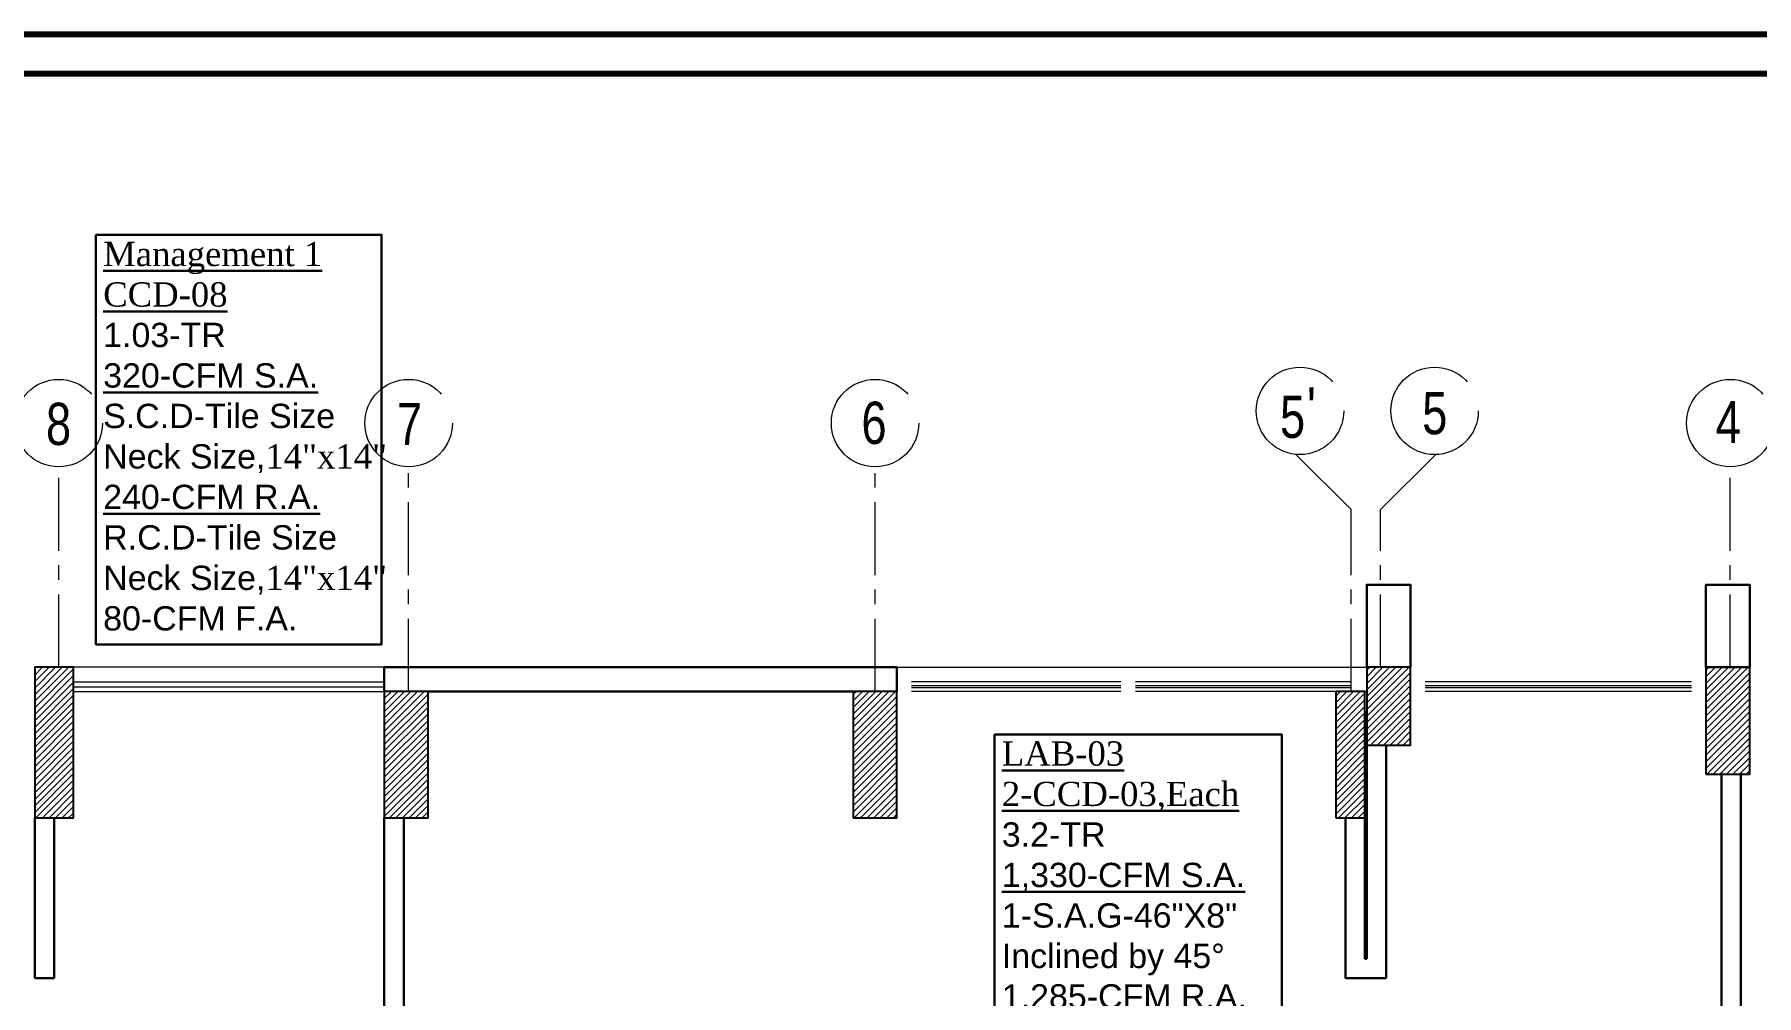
# Model space of a CAD drawing. Extents: x 847 to 949, y 444 to 823.
# Drawn here: x 884.35 to 902.07, y 656.77 to 666.67 of the extents above; entities that cross this region are included whole.
import ezdxf

# ---------------------------------------------------------------- set-up
doc = ezdxf.new("R2010")
doc.units = 0
doc.header["$MEASUREMENT"] = 0
doc.linetypes.add('CENTERX2', pattern=[4, 2.5, -0.5, 0.5, -0.5])
for name, color, linetype, lineweight in [('AC-TEXT', 15, 'CONTINUOUS', 30), ('axis', 1, 'CENTERX2', 5), ('Column', 6, 'CONTINUOUS', 25), ('Elevation', 150, 'CONTINUOUS', 18), ('hatch', 252, 'CONTINUOUS', 9), ('txt in circle', 11, 'CONTINUOUS', 13), ('UG-BORDER', 20, 'CONTINUOUS', 80), ('Wall', 5, 'CONTINUOUS', 30), ('WINDOW', 4, 'CONTINUOUS', 5)]:
    doc.layers.add(name, color=color, linetype=linetype, lineweight=lineweight)
doc.styles.add('AC', font='romans.shx', dxfattribs={"height": 0.2})
doc.styles.add('SOSA2', font='SOSA.shx', dxfattribs={"width": 0.8})
pattern_1 = [(45, (1093.753867, 322.7792), (-0.0336759605, 0.0336759605), [])]

# ---------------------------------------------------------------- blocks, each defined once
blk = doc.blocks.new('A$C11ED6BD5')
at = {"layer": 'axis', "color": 0, "ltscale": 2}
for p, q in [((-17.35, 23.823), (-17.921, 24.39)), ((-17.05, 23.823), (-16.479, 24.39))]:
    blk.add_line(p, q, dxfattribs=at)
at = {"layer": 'axis', "color": 0, "ltscale": 0.3}
for p, q in [((-30.65, 22.2), (-30.65, 24.264)), ((-27.05, 21.95), (-27.05, 24.264)), ((-22.25, 21.95), (-22.25, 24.264)), ((-13.45, 22.2), (-13.45, 24.264)), ((-17.35, 21.95), (-17.35, 23.823)), ((-17.05, 22.2), (-17.05, 23.823))]:
    blk.add_line(p, q, dxfattribs=at)
at = {"layer": 'axis', "color": 0}
for centre in [(-30.65, 24.714), (-27.05, 24.714), (-22.25, 24.714), (-17.878, 24.84), (-16.493, 24.84), (-13.45, 24.714)]:
    blk.add_circle(centre, 0.45, dxfattribs=at)
at = {"layer": 'txt in circle', "color": 0, "ltscale": 0.01, "attachment_point": 5, "style": 'SOSA2'}
for s, insert, char_height in [('5', (-17.954, 24.776), 0.435), ("{\\fArial|b0|i0|c0|p34;'}", (-17.76, 24.866), 0.43546), ('5', (-16.491, 24.814), 0.435), ('8', (-30.652, 24.703), 0.435), ('7', (-27.041, 24.705), 0.435), ('6', (-22.261, 24.714), 0.435), ('4', (-13.471, 24.725), 0.435)]:
    blk.add_mtext(s, dxfattribs=dict(at, insert=insert, char_height=char_height))

msp = doc.modelspace()

# ---------------------------------------------------------------- hatches: boundary and pattern name
at = {"layer": 'hatch'}
h = msp.add_hatch(dxfattribs=at)
h.set_pattern_fill('ANSI31', color=252, scale=0.015, style=0)
h.set_pattern_definition(pattern_1)
h.paths.add_polyline_path([(884.35, 658.601), (884.75, 658.601), (884.75, 660.151), (884.35, 660.151)])
h = msp.add_hatch(dxfattribs=at)
h.set_pattern_fill('ANSI31', color=252, scale=0.015, style=0)
h.set_pattern_definition([(45, (1090.263853, 321.729126), (-0.0336759605, 0.0336759605), [])])
h.paths.add_polyline_path([(898.057, 659.351), (898.507, 659.351), (898.507, 660.151), (898.057, 660.151)])
h = msp.add_hatch(dxfattribs=at)
h.set_pattern_fill('ANSI31', color=252, scale=0.015, style=0)
h.set_pattern_definition([(45, (1093.753867, 321.729126), (-0.0336759605, 0.0336759605), [])])
h.paths.add_polyline_path([(901.547, 659.051), (901.997, 659.051), (901.997, 660.151), (901.547, 660.151)])
h = msp.add_hatch(dxfattribs=at)
h.set_pattern_fill('ANSI31', color=252, scale=0.015, style=0)
h.set_pattern_definition(pattern_1)
h.paths.add_polyline_path([(887.947, 658.601), (888.397, 658.601), (888.397, 659.901), (887.947, 659.901)])
h = msp.add_hatch(dxfattribs=at)
h.set_pattern_fill('ANSI31', color=252, scale=0.015, style=0)
h.set_pattern_definition(pattern_1)
h.paths.add_polyline_path([(892.772, 658.601), (893.222, 658.601), (893.222, 659.901), (892.772, 659.901)])
h = msp.add_hatch(dxfattribs=at)
h.set_pattern_fill('ANSI31', color=252, scale=0.015, style=0)
h.set_pattern_definition(pattern_1)
h.paths.add_polyline_path([(897.737, 658.601), (898.037, 658.601), (898.037, 659.901), (897.737, 659.901)])

# ---------------------------------------------------------------- linework, layer by layer
at = {"layer": 'AC-TEXT', "color": 7, "linetype": 'Continuous'}
for points in [[(884.979, 664.603), (887.919, 664.603), (887.919, 660.386), (884.979, 660.386)], [(894.226, 659.461), (897.181, 659.461), (897.181, 655.294), (894.226, 655.294)]]:
    msp.add_lwpolyline(points, close=True, dxfattribs=at)
at = {"layer": 'Column', "color": 252}
for points in [[(884.35, 658.601), (884.75, 658.601), (884.75, 660.151), (884.35, 660.151)], [(898.057, 659.351), (898.507, 659.351), (898.507, 660.151), (898.057, 660.151)], [(901.547, 659.051), (901.997, 659.051), (901.997, 660.151), (901.547, 660.151)], [(887.947, 658.601), (888.397, 658.601), (888.397, 659.901), (887.947, 659.901)], [(892.772, 658.601), (893.222, 658.601), (893.222, 659.901), (892.772, 659.901)], [(897.737, 658.601), (898.037, 658.601), (898.037, 659.901), (897.737, 659.901)], [(897.737, 658.601), (898.037, 658.601), (898.037, 659.901), (897.737, 659.901)]]:
    msp.add_lwpolyline(points, close=True, dxfattribs=at)
at = {"layer": 'Elevation', "color": 252, "linetype": 'Continuous'}
msp.add_line((887.947, 660.151), (884.75, 660.151), dxfattribs=at)
at = {"layer": 'Elevation', "color": 252}
msp.add_line((893.222, 660.151), (898.057, 660.151), dxfattribs=at)
at = {"layer": 'UG-BORDER', "color": 7}
for p, q in [((943.351, 666.666), (847.351, 666.666)), ((942.947, 666.261), (847.755, 666.261))]:
    msp.add_line(p, q, dxfattribs=at)
at = {"layer": 'Wall', "color": 252, "linetype": 'Continuous'}
for p, q in [((887.947, 660.151), (893.222, 660.151)), ((887.947, 659.901), (887.947, 660.151)), ((893.222, 660.151), (893.222, 659.901)), ((888.397, 659.901), (892.772, 659.901)), ((898.057, 659.701), (898.057, 657.151)), ((898.257, 659.351), (898.257, 656.951)), ((901.707, 655.851), (901.707, 659.068)), ((901.907, 653.901), (901.907, 659.066)), ((897.837, 658.601), (897.837, 656.951)), ((898.057, 657.151), (898.037, 657.151)), ((884.55, 656.951), (884.35, 656.951)), ((898.257, 656.951), (897.837, 656.951))]:
    msp.add_line(p, q, dxfattribs=at)
for points in [[(898.507, 660.151), (898.507, 660.151), (898.507, 661.001), (898.057, 661.001), (898.057, 660.151)], [(884.35, 656.951), (884.35, 658.601)], [(884.55, 656.951), (884.55, 658.601)], [(887.947, 655.851), (887.947, 658.601)], [(888.147, 651.701), (888.147, 658.601)], [(898.037, 657.151), (898.037, 658.601)]]:
    msp.add_lwpolyline(points, dxfattribs=at)
msp.add_lwpolyline([(901.547, 660.151), (901.997, 660.151), (901.997, 661.001), (901.547, 661.001)], close=True, dxfattribs=at)
at = {"layer": 'WINDOW', "color": 252}
for p, q in [((884.75, 660.001), (887.947, 660.001)), ((884.75, 659.951), (887.947, 659.951)), ((884.75, 659.901), (887.947, 659.901))]:
    msp.add_line(p, q, dxfattribs=at)
at = {"layer": 'WINDOW', "color": 252, "linetype": 'Continuous'}
for p, q in [((895.527, 660.001), (893.372, 660.001)), ((895.527, 659.961), (893.372, 659.961)), ((895.527, 659.941), (893.372, 659.941)), ((897.897, 660.001), (895.677, 660.001)), ((897.897, 659.961), (895.677, 659.961)), ((897.897, 659.941), (895.677, 659.941)), ((901.397, 660.001), (898.657, 660.001)), ((901.397, 659.961), (898.657, 659.961)), ((901.397, 659.941), (898.657, 659.941)), ((895.527, 659.901), (893.372, 659.901)), ((895.527, 659.901), (895.422, 659.901)), ((897.897, 659.901), (895.677, 659.901)), ((898.057, 659.901), (897.547, 659.901)), ((901.397, 659.901), (898.657, 659.901))]:
    msp.add_line(p, q, dxfattribs=at)

# ---------------------------------------------------------------- block references
at = {"layer": 'axis', "color": 252}
msp.add_blockref('A$C11ED6BD5', (915.247, 637.951), dxfattribs=at)

# ---------------------------------------------------------------- texts
at = {"layer": 'AC-TEXT', "color": 7, "linetype": 'Continuous', "char_height": 0.25, "width": 6.18694, "attachment_point": 1, "style": 'AC'}
for s, insert in [('\\A1;{\\fTimes New Roman|b0|i0|c0|p18;\\L\\C85;Management 1  \\PCCD-08\\P\\fArial|b0|i0|c0|p34;\\l\\C34;1.03-TR \\P\\pt0;\\L320-CFM S.A.\\l \\P\\ptz;S.C.D-Tile Size\\PNeck Size,\\fTimes New Roman|b0|i0|c0|p18;14"x14"\\P\\pt0;\\fArial|b0|i0|c0|p34;\\L240-CFM R.A.\\l \\P\\ptz;R.C.D-Tile Size\\PNeck Size,\\fTimes New Roman|b0|i0|c0|p18;14"x14"\\P\\fArial|b0|i0|c0|p34;80-CFM F.A.\\P\\P\\fTimes New Roman|b0|i0|c0|p18;  }', (885.054, 664.531)), ('\\A1;{\\fTimes New Roman|b0|i0|c0|p18;\\L\\C85;LAB-03\\P2-CCD-03,Each\\P\\fArial|b0|i0|c0|p34;\\l\\C34;3.2-TR \\P\\pt0;\\L1,330-CFM S.A.\\l \\P\\ptz;1-S.A.G-46"X8"\\PInclined by 45°\\fTimes New Roman|b0|i0|c0|p18;\\P\\pt0;\\fArial|b0|i0|c0|p34;\\L1,285-CFM R.A.\\l \\P\\ptz;1-R.A.G-46"X8"\\PInclined by 45°\\P45-CFM F.A.\\P\\fTimes New Roman|b0|i0|c0|p18;  }', (894.301, 659.389))]:
    msp.add_mtext(s, dxfattribs=dict(at, insert=insert))

doc.saveas('drawing.dxf')
